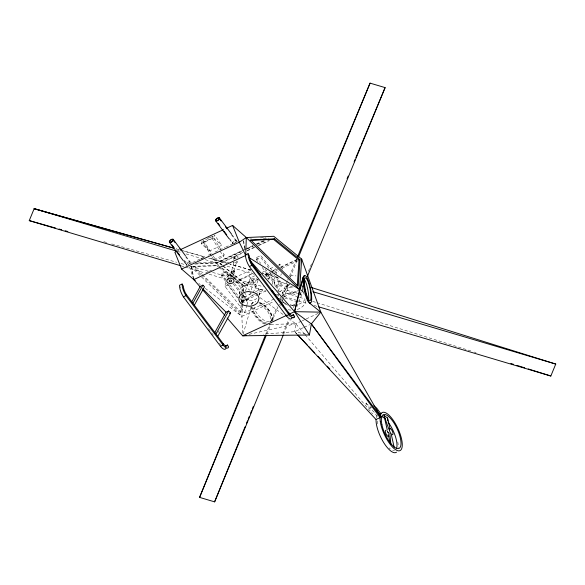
<?xml version="1.0" encoding="UTF-8"?>
<svg xmlns="http://www.w3.org/2000/svg" width="585" height="585" viewBox="0 0 585 585"><rect width="100%" height="100%" fill="white"/><g stroke="black" fill="none" stroke-linecap="round" stroke-linejoin="round"><path stroke-width="0.44" stroke-dasharray="2.92 2.19" d="M180.75 286.708L180.743 287.381A8.007 2.823 65.1 0 0 180.794 288.032M234.11 271.133L233.971 278.058A3.62 2.625 -1.5 0 0 230.702 275.579A3.62 2.625 -1.5 0 0 226.819 277.648M242.11 303.747L241.495 312.602L240.486 313.077L241.035 305.107M241.276 301.56L241.642 296.244M241.89 292.705L242.314 286.504L235.243 280.727M242.168 302.862L242.716 294.891M242.965 291.345L243.331 286.028L234.841 279.103M242.534 333.136L241.883 316.346L243.36 294.847M243.609 291.264L243.982 285.897L220.267 266.533M225.715 281.422L221.357 275.608L221.539 273.787L225.788 271.806L229.591 276.88M228.326 277.253L225.613 273.626L225.788 271.806M274.08 299.015L244.72 312.661L224.998 286.35L225.437 281.897L237.707 298.27M239.338 294.255L239.506 292.588M240.069 298.504L242.248 301.407L242.066 303.227L246.987 300.946L247.162 299.125L244.918 296.134L244.259 296.441L244.077 298.262L244.742 297.955L244.918 296.134M257.817 261.59L256.193 259.418L256.369 257.597L260.873 255.499L272.317 270.767M268.866 268.222L260.691 257.32L260.873 255.499M259.33 295.249L259.572 292.778M276.676 276.581L281.582 283.125L281.407 284.946L276.339 287.301L274.102 284.31L274.277 282.489L274.84 282.226L265.056 269.188M274.102 284.31L274.658 284.047L274.84 282.226M276.339 287.301L276.522 285.48L274.277 282.489M281.919 301.392L282.153 298.964M287.374 281.18L282.811 292.266L282.438 296.047L287.359 284.098L286.752 290.255L283.147 299.015M287.176 287.557L287.593 283.33M296.88 306.686L301.794 294.738L302.694 285.56M233.554 259.506L234.066 257.151M234.6 258.958L234.936 257.385M231.367 277.356L233.144 270.292M232.523 277.546L234.08 271.367A1.25 0.907 -1.5 0 0 232.501 270.314A1.25 0.907 -1.5 0 0 232.011 271.849A1.25 0.907 -1.5 0 0 234.08 271.367M233.868 262.19L230.095 277.18L231.762 270.767L227.155 276.998M232.742 276.734L236.501 261.948M244.72 312.661L246.724 305.67M246.972 304.8L250.98 290.818M251.228 289.941L253.232 282.95L250.541 277.758L254.621 275.864M277.085 288.529L279.835 278.921M280.837 275.425L281.334 273.678M243.141 334.064L250.943 307.344M201.196 243.674L202.286 240.727L209.467 250.98L221.73 245.283L214.549 235.024L213.459 237.978L201.196 243.674L209.467 250.98M211.573 256.208L202.936 242.395L203.609 240.581L212.662 236.377L221.766 250.95M202.936 242.395L211.997 238.183L212.662 236.377M212.048 256.976L214.446 260.808L215.112 259.001L224.165 254.789L222.249 251.718M214.446 260.808L223.499 256.603L224.165 254.789M240.91 302.547L244.12 294.284M245.407 290.979L250.541 277.758L258.416 279.454M241.663 302.072L252.179 295.498L258.087 280.303M268.303 279.703L270.599 273.795L265.729 276.061M271.871 284.771L275.403 275.681M275.725 274.855L277.648 269.897M279.257 265.765L279.901 264.113L282.584 269.305M265.685 334.474L269.795 324.339M271.162 320.968L276.99 306.613M280.069 299.015L282.811 292.266L297.019 296.5M282.782 333.889L288.602 319.542M293.399 307.717L295.454 302.657M266.84 333.955L271.001 323.849M271.345 323.008L277.933 307.001M280.705 300.259L281.4 298.577M290.138 277.348L297.085 260.457M282.643 296.551L287.228 285.4L293.078 287.14M282.167 301.407L282.818 299.812M283.615 334.225L289.509 319.907M299.776 294.957L302.401 288.58M299.973 295.454L302.269 289.882M289.458 276.171L296.5 259.309M308.397 271.316L311.564 263.733M217.708 332.909L218.995 330.569M243.631 291.535L236.26 281.707L248.837 275.864L252.084 271.711M241.503 301.867L246.782 295.747L252.289 293.187M271.842 272.5L275.557 268.632M278.657 265.407L279.901 264.113L278.27 264.873M251.864 303.439L252.42 302.942M271.491 320.522L270.051 321.808A11.817 5.762 48.4 0 0 268.098 312.236A11.817 5.762 48.4 0 0 258.336 304.156M177.357 251.082L179.01 250.314M208.004 238.066L210.461 236.925M189.423 263.967L191.902 262.819M192.721 262.438L205.086 256.691M208.384 255.155L210.856 254.007M214.98 252.091L224.874 247.492M225.693 247.111L238.058 241.364M201.116 258.98L203.602 257.824M200.852 274.402L193.057 266.789L194.066 266.321L217.876 265.254L220.706 267.564M198.359 262.921L217.386 262.073L244.705 249.371M245.539 248.991L252.991 245.524M256.296 243.989L263.747 240.523M194.805 264.076L216.077 263.118L243.28 250.475M244.106 250.095L246.577 248.947M247.404 248.559L253.173 245.875M256.471 244.347L264.712 240.515M195.536 263.689L217.642 262.694L241.649 251.535M247.448 248.844L253.239 246.153M257.378 244.23L264.829 240.764M222.015 265.298L219.85 263.177L243.031 252.398M247.17 250.475L254.621 247.016M257.926 245.473L268.69 240.472M219.923 263.594L243.104 252.822M247.243 250.899L254.694 247.433M258.833 245.51L269.597 240.508M193.057 266.789L216.859 265.722L217.876 265.254M205.708 272.932L208.158 271.791M208.977 271.411L213.057 269.51M226.132 263.433L230.219 261.539M221.357 275.608L225.613 273.626M256.193 259.418L260.691 257.32M234.402 277.729L250.716 270.146M224.998 286.35L229.071 284.456M235.601 281.422L254.358 272.705M261.956 272.456L266.848 270.182M270.109 268.661L274.189 266.767M223.331 266.014L244.932 283.645L256.515 278.255M264.8 274.409L269.765 272.105M273.078 270.562L276.391 269.027M280.529 267.096L297.911 259.016M222.709 265.868L245.005 284.069L256.596 278.679M264.873 274.833L270.672 272.135M271.498 271.754L277.29 269.056M280.603 267.52L297.158 259.82M242.314 286.504L243.331 286.028M257.992 279.381L243.982 285.897L249.817 290.16M265.414 275.93L271.184 273.246M274.482 271.718L277.773 270.182M281.897 268.266L297.56 260.99M253.232 282.95L258.124 280.676M266.277 276.888L272.8 273.853M273.619 273.473L278.511 271.199M255.433 291.725L259.36 289.897L264.815 289.399M252.179 295.498L254.621 294.365M255.433 293.984L264.369 289.831M242.248 301.407L247.162 299.125M276.522 285.48L281.582 283.125M241.729 302.167L258.036 294.584M258.855 294.204L266.19 290.796M205.269 288.368L241.883 316.346L274.029 301.407M283.922 296.807L298.76 289.911M286.474 314.408L287.776 313.801M301.429 321.15L295.783 323.776L248.837 334.386M302.24 320.777L305.465 319.278M306.277 318.905L319.995 312.522M303.403 327.629L294.664 331.688L263.272 334.167M304.2 327.256L309.757 324.675M377.281 416.425L373.713 411.664L369.588 408.22L365.91 403.314L368.945 401.902M369.588 408.22L371.102 407.511M387.438 430.874L387.818 432.578L389.069 431.993M260.405 237.89L265.839 237.649M249.78 239.009L251.594 238.921M263.374 238.395L268.815 238.153M270.658 324.426L295.783 323.776L304.646 334.167M305.94 334.21L294.664 331.688L295.783 323.776L290.672 320.046M176.275 248.896L178.908 249.641L176.282 248.866M226.285 263.031L208.735 258.073L226.293 263.016M250.848 269.97L229.795 264.018L250.855 269.963M103.83 241.685L107.333 242.68M111.72 243.916L176.648 262.263M181.036 263.506L187.178 265.239A2.384 1.148 -36.9 0 1 186.798 263.499A2.384 1.148 -36.9 0 1 189.781 261.853A2.384 1.148 -36.9 0 1 189.708 263.879M190.688 266.233L208.231 271.191M212.618 272.427L229.291 277.144M233.678 278.38L263.506 286.811M277.546 290.782L282.811 292.266M177.35 251.323L181.716 252.625M186.081 253.927L201.796 258.607M205.291 259.652L221.876 264.588M227.112 266.153L254.183 274.219M267.279 278.116L289.86 284.851M286.752 290.255L297.619 293.495M298.452 293.743L301.794 294.738M181.167 265.875L184.655 266.914M185.533 267.177L204.735 272.895M209.101 274.197L225.693 279.14M235.294 281.999L265.853 291.103M276.325 294.226L278.95 295.008M284.113 296.544L297.48 300.529M298.357 300.792L307.966 303.652M314.079 305.472L317.575 306.518M284.822 298.094L297.355 301.823M281.838 302.204L285.18 303.198M290.189 304.69L294.372 305.94M299.593 297.29L304.807 298.928M312.631 301.377L316.112 302.467M316.975 302.737L470.852 350.956M474.333 352.046L476.066 352.587M387.818 432.578L388.996 433.412L388.828 431.598M260.033 297.633L283.381 314.708M198.805 283.433L200.245 284.529M365.91 403.314L371.519 407.803M219.85 263.177L222.636 265.451M216.077 263.118L219.565 265.97M221.408 268.142L234.139 278.526M216.859 265.722L218.278 266.877M218.98 267.455L231.002 277.268M213.459 237.978L221.73 245.283M184.026 260.31L188.604 264.354M194.066 266.321L201.869 273.926M202.512 274.562L241.495 312.602M201.503 275.03L240.486 313.077M190.549 266.255L200.947 276.398M201.598 277.034L241.883 316.346M305.238 334.861L372.616 413.836M273.773 274.767L281.407 284.946M256.369 257.597L260.713 263.389M262.168 267.382L274.658 284.047M232.113 234.877L236.377 240.552A2.384 1.148 -36.9 0 1 235.448 242.833M231.221 234.468L236.011 240.859M229.364 238.329L233.093 243.294M229.532 239.338L232.728 243.601A2.384 1.148 -36.9 0 1 233.664 241.32A2.384 1.148 -36.9 0 1 236.377 240.552M248.837 275.864L259.36 289.897M244.15 292.237L246.782 295.747M234.483 283.396L241.539 292.822M242.088 293.546L244.259 296.441M244.742 297.955L246.987 300.946M233.218 283.769L240.281 293.187M240.823 293.911L244.077 298.262M221.539 273.787L225.898 279.601M229.708 284.69L239.521 297.772M227.894 284.332L237.707 297.414M185.935 256.34L190.198 262.022M185.577 256.639L189.833 262.321M184.253 261.21L186.915 264.764M183.887 261.517L186.549 265.063M208.465 328.704L213.32 335.183M219.412 343.307L220.486 344.74M211.997 238.183L223.499 256.603M203.609 240.581L212.713 255.162M213.196 255.93L215.112 259.001M217.386 262.073L217.642 262.694M189.46 266.87L192.882 276.946M243.543 240.493L245.02 248.471M243.272 241.027L244.918 249.89M244.932 283.645L245.005 284.069M191.587 266.57L193.723 278.094M191.156 266.219L193.291 277.736M376.221 417.851A21.016 7.422 65.1 0 1 377.318 415.131M397.785 441.953A21.016 7.422 65.1 0 1 398.275 447.357M304.12 294.467A11.649 2.398 78.3 0 1 303.045 290.131M302.752 288.639A11.649 2.398 78.3 0 1 302.321 285.729M265.787 323.841A14.15 6.896 48.4 0 1 251.696 307.14M251.696 304.763A14.15 6.896 48.4 0 1 255.791 301.429M259.543 302.328A14.15 6.896 48.4 0 1 273.034 320.404M259.784 302.876A11.817 5.762 48.4 0 1 271.754 315.498A11.817 5.762 48.4 0 1 265.166 320.865A11.817 5.762 48.4 0 1 254.336 307.3M267.228 323.074A11.817 5.762 48.4 0 1 257.641 317.465A11.817 5.762 48.4 0 1 252.822 307.22M394.575 450.435A18.603 6.567 65.1 0 1 392.645 450.267M390.341 448.951A18.603 6.567 65.1 0 1 389.098 447.891M377.464 423.935A18.603 6.567 65.1 0 1 377.508 419.467M387.043 430.962A3.466 1.221 65.1 0 1 388.689 433.953M295.593 303.732A7.671 6.157 5.6 0 1 290.248 305.487M287.623 305.092A7.671 6.157 5.6 0 1 282.679 300.844M283.264 296.171A7.671 6.157 5.6 0 1 296.515 296.295M305.143 299.22A14.267 11.451 5.6 0 1 298.738 304.273M294.504 305.231A14.267 11.451 5.6 0 1 290.043 305.07M286.145 303.951A14.267 11.451 5.6 0 1 281.699 301.114M281.1 300.522A14.267 11.451 5.6 0 1 278.358 295.703M278.299 291.228A14.267 11.451 5.6 0 1 285.853 283.367M298.401 289.509A5.704 4.585 5.6 0 1 297.962 290.635M297.165 291.623A5.704 4.585 5.6 0 1 288.602 291.498A5.704 4.585 5.6 0 1 289.502 284.668M287.944 280.288A5.704 4.585 5.6 0 1 288.003 279.096M290.336 276.208A5.704 4.585 5.6 0 1 296.01 275.981M305.962 300.536A14.267 11.451 5.6 0 1 296.551 309.662M291.052 310.108A14.267 11.451 5.6 0 1 288.105 309.626M280.624 305.385A14.267 11.451 5.6 0 1 279.564 304.105M277.824 296.083A14.267 11.451 5.6 0 1 278.284 294.65M279.886 292.003A14.267 11.451 5.6 0 1 292.588 287.25M301.092 290.292A14.267 11.451 5.6 0 1 303.571 292.602M187.149 264.873A1.909 0.914 -36.9 0 1 187.31 263.272A1.909 0.914 -36.9 0 1 189.598 262.212A1.909 0.914 -36.9 0 1 189.445 263.813M188.684 264.442A1.909 0.914 -36.9 0 1 188.26 264.676M234.863 242.98A1.909 0.914 -36.9 0 1 232.976 242.621A1.909 0.914 -36.9 0 1 235.572 240.72A1.909 0.914 -36.9 0 1 235.265 242.68M234.943 243.199A2.384 1.148 -36.9 0 1 234.417 243.492M270.285 324.587A14.15 6.896 48.4 0 1 269.02 324.931M264.552 324.068A14.15 6.896 48.4 0 1 252.157 311.14A14.15 6.896 48.4 0 1 255.236 301.926M258.987 302.825A14.15 6.896 48.4 0 1 272.478 320.894M289.597 316.887A8.007 2.823 65.1 0 1 288.822 316.617M256.859 298.474A10.055 8.073 5.6 0 1 241.005 296.646M239.711 293.999A10.055 8.073 5.6 0 1 249.663 284.602A10.055 8.073 5.6 0 1 259.316 294.869M236.355 261.107A1.25 1.097 12.2 0 1 235.799 262.658A1.25 1.097 12.2 0 1 234.102 261.883M237.356 261.195A2.157 1.887 12.2 0 1 233.466 262.526M236.172 258.804A1.25 1.097 12.2 0 1 234.907 257.575A1.25 1.097 12.2 0 1 236.333 256.625A1.25 1.097 12.2 0 1 237.349 258.022M234.665 259.001A2.157 1.887 12.2 0 1 235.031 256.025A2.157 1.887 12.2 0 1 238.205 257.268M204.348 256.83L182.418 250.636L204.355 256.808M278.05 277.656L262.255 273.195L278.05 277.656M297.173 334.342L294.664 331.688L297.151 334.371"/><path stroke-width="0.88" d="M220.465 346.247L223.068 345.033L223.09 343.527L223.631 344.17A8.007 2.823 65.1 0 0 227.338 345.45L227.528 345.04L228.677 346.964A10.325 3.642 65.1 0 1 223.068 345.033L185.986 295.637A10.325 3.642 65.1 0 1 182.125 284.025L179.522 285.239A10.325 3.642 65.1 0 0 183.383 296.851L220.465 346.247A10.325 3.642 65.1 0 0 226.073 348.177M249.371 266.533L251.974 265.319L252.391 264.376L251.886 263.535A8.007 2.823 65.1 0 1 249.334 255.857L248.106 253.707L245.503 254.914A10.325 3.642 65.1 0 0 249.371 266.533L286.453 315.922L289.056 314.715L289.078 313.209M177.357 251.082L174.886 252.23L181.584 269.063L193.781 279.593L245.7 255.462L246.307 237.532L232.589 225.415L226.819 228.091M297.253 285.882L299.03 260.142L273.539 239.338L250.57 240.369M300.039 259.674L298.204 286.299L250.694 239.938L274.555 238.87L300.039 259.674L299.03 260.142M227.148 317.969L242.643 335.79L309.414 334.986L294.562 311.659L299.586 289.524L301.684 259.075L273.78 236.303L246.307 237.532L239.287 242.241L181.584 269.063M307.205 344.967L297.802 335.008L376.016 419.489L380.06 417.61L380.213 416.11L320.799 312.149L301.684 259.075M223.068 345.033L223.251 343.739L186.125 294.226M292.712 317.553L294.664 316.646A10.325 3.642 65.1 0 1 289.056 314.715L289.231 313.421L252.113 263.901M309.414 334.986L311.344 323.936L320.799 312.149L309.465 303.001M289.612 313.955L294.562 311.659L303.344 276.91L299.586 289.524L248.779 257.407M283.264 335.066L214.622 501.864L199.58 497.389L265.341 335.315M214.622 501.864L245.1 426.743M246.475 423.365L247.499 420.834M248.186 419.145L249.217 416.615M250.585 413.237L251.608 410.699M252.296 409.017L253.327 406.48M180.29 265.612L29.25 220.611L34.164 208.662L173.657 248.12L34.142 208.728M199.58 497.389L266.146 335.644M298.474 257.078L370.064 83.136L385.105 87.611L307.264 276.764M318.452 306.774L550.836 376.016L555.75 364.067L311.461 287.527M297.553 256.786L370.064 83.136M347.095 178.652L348.163 176.092M354.13 161.796L355.197 159.244M355.892 157.577L360.477 146.601M361.172 144.934L385.105 87.611M294.664 316.646L293.516 314.723L293.326 315.132A8.007 2.823 65.1 0 1 289.612 313.852L289.078 313.194M191.595 302.101L200.304 286.365L202.907 285.158L204.516 286.774L194.337 305.173M192.896 303.249L202.907 285.158M214.636 332.806L226.037 312.2L228.64 310.993L230.651 313.012L217.722 336.375M215.923 333.969L228.64 310.993M227.229 279.696L228.508 278.687A3.62 2.625 -1.5 0 1 233.963 280.303A3.62 2.625 -1.5 0 1 229.912 283.498A3.62 2.625 -1.5 0 1 227.229 279.696L228.508 278.687M180.655 249.554L223.521 229.627M273.539 239.338L274.555 238.87M183.383 296.851L185.986 295.637L186.41 294.694L185.906 293.853A8.007 2.823 65.1 0 1 183.346 286.175L182.125 284.025M229.349 313.611L230.651 313.012M286.321 315.49L242.643 335.79L246.227 335.505M225.576 345.954L227.528 345.04M225.474 346.181L227.426 345.267M291.564 315.629L293.516 314.723M291.454 315.856L293.407 314.949M249.276 259.572L294.562 311.659L320.799 312.149M29.25 220.611L55.568 228.048M59.078 229.042L61.71 229.788M65.22 230.775L67.853 231.521M34.164 208.662L176.48 251.067M312.88 291.703L555.75 364.067M510.844 363.482L513.454 364.301M516.928 365.391L524.752 367.841M528.233 368.93L550.836 376.016M387.248 430.019L384.023 415.504L387.555 417.997L390.093 429.112M294.562 311.659L311.344 323.936L380.213 416.11M193.884 278.979L193.452 278.621L193.781 279.593L195.222 280.69M373.852 405.829L376.66 408.074L381.01 413.873M245.737 254.321L246.168 254.672M246.307 237.532L299.586 289.524M202.549 288.617L226.037 312.2M308.456 346.291L314.723 352.93M317.86 356.25L323.505 362.225M327.264 366.21L329.772 368.864M193.781 279.593L200.333 287.133M202.717 289.875L224.764 315.227M260.128 274.592L251.104 262.753L252.42 264.508M283.513 305.794L272.091 290.796L273.729 292.983M289.056 314.715L251.974 265.319A10.325 3.642 65.1 0 1 248.106 253.707M376.747 410.253L380.316 415.014M219.338 217.832L231.587 234.161M218.973 218.132L221.108 220.976M225.364 226.658L226.958 228.786M218.19 223.411L219.784 225.547M224.04 231.221L226.702 234.775M215.697 220.874L229.006 238.629M173.16 239.294L185.408 255.63M172.794 239.601L174.93 242.439M179.719 248.83L180.78 250.248M172.012 244.874L174.14 247.718M177.862 252.691L179.463 254.819M169.518 242.344L183.361 260.8M311.344 323.936L380.06 417.61M245.7 255.462L239.287 242.241L232.589 225.415M384.023 415.504L388.806 429.149M388.206 434.289L390.158 442.838M391.445 435.094L394.1 447.05M389.866 433.514L390.882 444.395M387.555 417.997L387.811 420.717M396.52 452.176A21.016 7.422 65.1 0 1 383.775 442.721A21.016 7.422 65.1 0 1 376.053 419.474M310.204 302.862A13.974 2.881 78.3 0 1 304.207 289.882A13.974 2.881 78.3 0 1 304.609 275.718M304.975 280.376A11.649 2.398 78.3 0 1 308.478 300.068M381.683 416.564A18.603 6.567 65.1 0 1 385.237 418.94M388.06 422.129A18.603 6.567 65.1 0 1 396.345 448.87M388.966 436.015A3.466 1.221 65.1 0 1 386.144 434.121A3.466 1.221 65.1 0 1 386.144 430.275M292.061 317.852A10.325 3.642 65.1 0 1 286.453 315.922M239.097 297.334L238.855 299.242A10.252 7.429 -1.5 0 0 244.23 305.428L249.32 306.24A9.967 7.225 -1.5 0 0 257.853 302.269L259.009 298.555A10.252 7.429 -1.5 0 0 253.634 292.376L248.537 291.564A9.967 7.225 -1.5 0 0 240.004 295.527L239.097 297.334M380.301 421.544A21.016 7.422 65.1 0 0 398.656 450.859A21.016 7.422 65.1 0 0 394.568 422.253A21.016 7.422 65.1 0 0 380.301 421.544M304.383 282.621A11.649 2.398 78.3 0 0 309.714 300.588A11.649 2.398 78.3 0 0 308.968 284.456A11.649 2.398 78.3 0 0 304.383 282.621M381.851 424.417A18.603 6.567 65.1 0 0 398.582 448.571A18.603 6.567 65.1 0 0 393.083 421.661A18.603 6.567 65.1 0 0 381.851 424.417M389.434 430.224A3.466 1.221 65.1 0 0 392.557 434.728A3.466 1.221 65.1 0 0 391.533 429.704A3.466 1.221 65.1 0 0 389.434 430.224M170.681 242.431A2.384 1.148 -36.9 0 0 173.328 239.543A2.384 1.148 -36.9 0 0 170.008 240.479A2.384 1.148 -36.9 0 0 170.681 242.431M170.813 242.11A1.909 0.914 -36.9 0 0 172.933 239.799A1.909 0.914 -36.9 0 0 170.272 240.552A1.909 0.914 -36.9 0 0 170.813 242.11M216.859 220.962A2.384 1.148 -36.9 0 0 219.507 218.081A2.384 1.148 -36.9 0 0 216.179 219.017A2.384 1.148 -36.9 0 0 216.859 220.962M216.991 220.64A1.909 0.914 -36.9 0 0 219.112 218.329A1.909 0.914 -36.9 0 0 216.45 219.083A1.909 0.914 -36.9 0 0 216.991 220.64M303.725 281.305A13.974 2.881 78.3 0 0 310.116 302.862A13.974 2.881 78.3 0 0 309.231 283.498A13.974 2.881 78.3 0 0 303.725 281.305M229.569 281.568A1.25 0.907 -1.5 0 0 231.638 281.085A1.25 0.907 -1.5 0 0 230.059 280.032A1.25 0.907 -1.5 0 0 229.569 281.568"/></g></svg>
